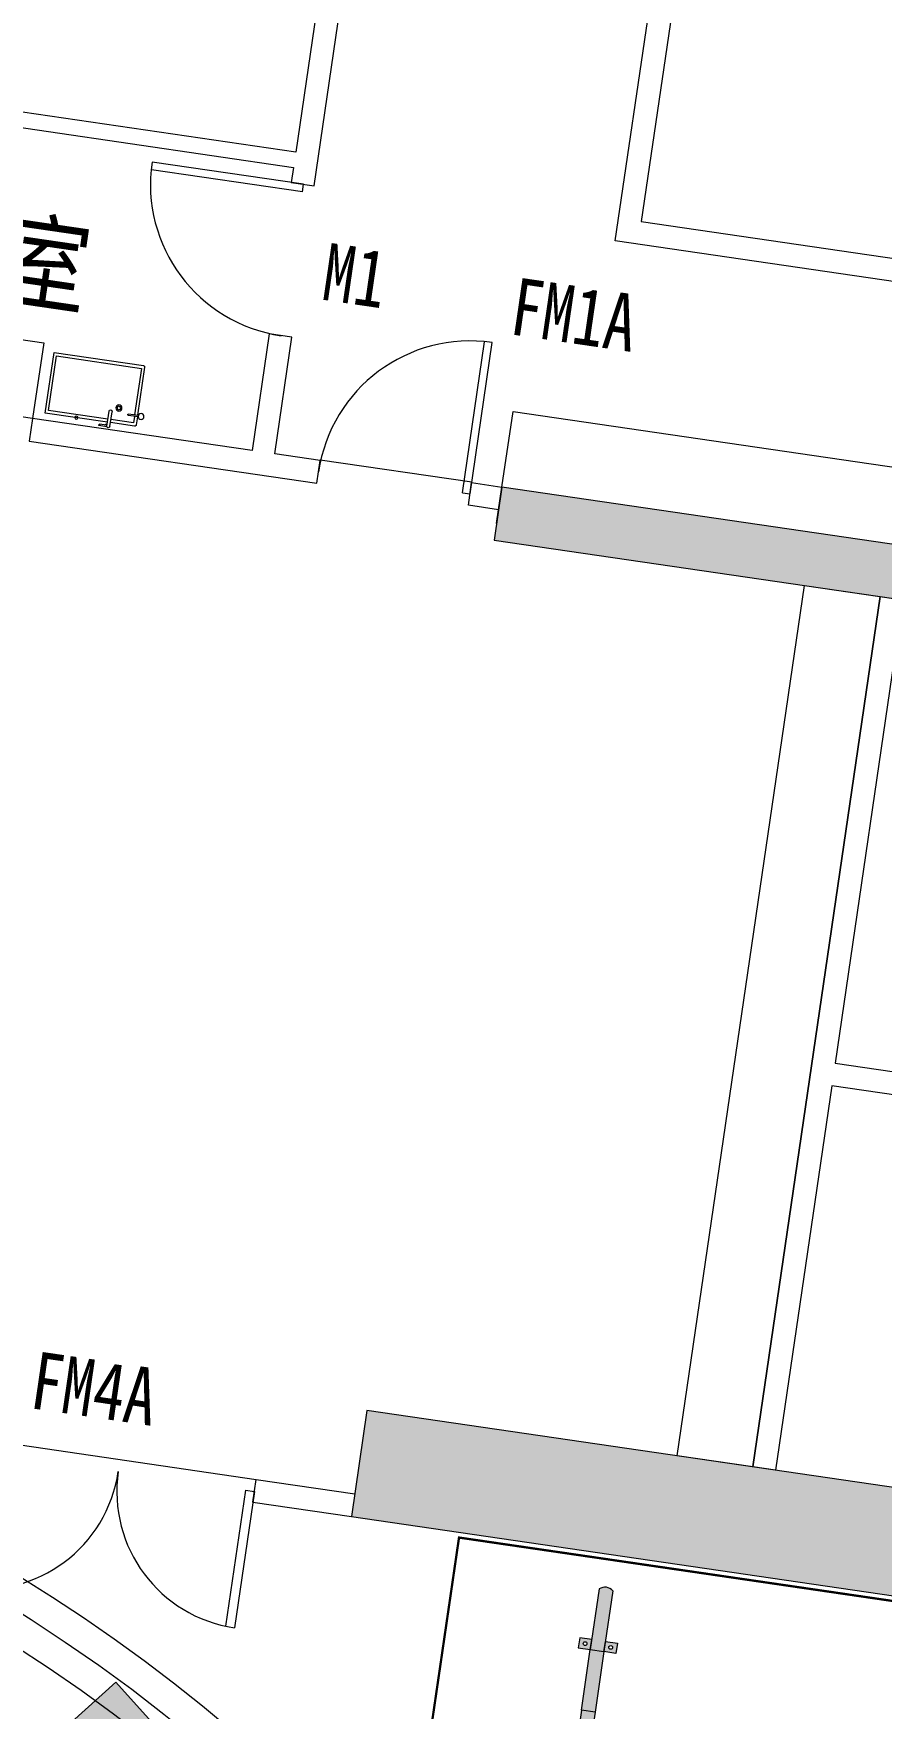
# Model space of a CAD drawing. Header units: inches. Extents: x -414268 to 632271, y -366004 to 318730.
# Drawn here: x 350452 to 355994, y 110969 to 121917 of the extents above; entities that cross this region are included whole.
import ezdxf

# ---------------------------------------------------------------- set-up
doc = ezdxf.new("R2010")
doc.units = ezdxf.units.IN
doc.header["$LTSCALE"] = 1200
doc.header["$MEASUREMENT"] = 0
doc.linetypes.add('DOTE', pattern=[2.4200000000000004, 2, -0.2, 0.02, -0.2])
doc.layers.get('0').update_dxf_attribs({"linetype": 'CONTINUOUS', "lineweight": 0})
doc.layers.get('DEFPOINTS').update_dxf_attribs({"linetype": 'CONTINUOUS', "lineweight": 0})
for name, color, linetype, lineweight in [('0--PAI--', 7, 'CONTINUOUS', 0), ('0--PAI--HUANG', 40, 'CONTINUOUS', 0), ('0--挡车架', 7, 'CONTINUOUS', 0), ('0--路缘线', 1, 'CONTINUOUS', 0), ('0－－车位', 4, 'CONTINUOUS', 0), ('7', 7, 'CONTINUOUS', 0), ('A-EQUIP', 7, 'CONTINUOUS', 0), ('COL-HATCH', 7, 'CONTINUOUS', 0), ('COLUMN', 7, 'CONTINUOUS', 0), ('DOTE', 7, 'DOTE', 0), ('GROUND', 7, 'CONTINUOUS', 0), ('PUB_HATCH', 7, 'CONTINUOUS', 0), ('PUB_TEXT', 7, 'CONTINUOUS', 0), ('WALL', 7, 'CONTINUOUS', 0), ('WINDOW', 7, 'CONTINUOUS', 0), ('WINDOW_TEXT', 7, 'CONTINUOUS', 0)]:
    doc.layers.add(name, color=color, linetype=linetype, lineweight=lineweight)
doc.styles.add('-黑体', font='simhei.ttf', dxfattribs={"width": 0.8})

# ---------------------------------------------------------------- blocks, each defined once
blk = doc.blocks.new('A$C47DC52A3')
at = {"layer": 'DOTE'}
blk.add_circle((13968.80007173077, 13968.80005914877), 13968.79999999996, dxfattribs=at)
blk = doc.blocks.new('_A0LCF')
for p, q in [((-0.5000000000007498, 0), (-0.5000000000007498, 0.5000000000012996)), ((-0.4666666666673632, 0), (-0.4666666666673632, 0.498887651571121)), ((0.4666666666674131, 6.315935428982458e-18), (0.4666666666674132, 0.4988876515711244)), ((0.5000000000007998, 0), (0.5000000000007999, 0.5000000000012996)), ((-0.4666666666673632, 0), (-0.5000000000007498, 0)), ((0.5000000000007998, 0), (0.4666666666674131, 0))]:
    blk.add_line(p, q)
for centre, start, end in [((-0.5000000000012996, 0), 0, 89.999999999937), ((0.5000000000012996, 0), 90.00000000005723, 180)]:
    blk.add_arc(centre, 0.5000000000012996, start, end)
blk = doc.blocks.new('A$C57BB1F02')
for p, q in [((0.4124530618979545, 0.4302351847214939), (0.3598226204456765, 0.4302295837272559)), ((0.3598226204456765, 0.4302295837272559), (0.3598236420890917, 0.4206295837816356)), ((0.4112267771453499, 0.4206350541644712), (0.3598236420890917, 0.4206295837816356)), ((0.3646226204185137, 0.4302300945489785), (0.3646236420619307, 0.4206300946033582)), ((0.4112262622499721, 0.4254350541368373), (0.4112367867792859, 0.3278159603384351)), ((0.4312262621349205, 0.4254371995342918), (0.4312367372149755, 0.3277855491257473)), ((0.6050699774253356, 0.3368203126561151), (0.5409536662105001, 0.33681348932196)), ((0.6050709990687526, 0.3272203127104663), (0.5409546878539171, 0.3272134893763113))]:
    blk.add_line(p, q)
for points in [[(0.4112289991656848, 0.4000490988144747), (-2.693905010175968e-08, 0.4000000142724761), (4.254153685323558e-05, 1.65375650951205e-08), (0.5900425377711294, 6.812609897488553e-05, 0.4142135623730857), (0.600041473502591, 0.01006919025424663), (0.6000077219600239, 0.3272197738704933)], [(0.600006700316607, 0.336819773816142), (0.600001033450555, 0.3900691881023967, 0.4142135623730995), (0.5899999692952829, 0.4000681238338861), (0.4312289852849407, 0.4000512272367855)]]:
    blk.add_lwpolyline(points, format="xyb")
for points in [[(0.4112313863776045, 0.3800490989569442), (0.02000210134394997, 0.3800024015959768), (0.02004041298060777, 0.02000232522381512), (0.580040409413547, 0.02006697158718801), (0.5800077220732778, 0.3272176454467022)], [(0.5800067004298608, 0.3368176453923478), (0.5800020977757061, 0.380067059735244), (0.4312311137087335, 0.3800512273500402)]]:
    blk.add_lwpolyline(points)
for centre, radius in [((0.6234541765649819, 0.3320222690972983), 0.019), ((0.4718598230926379, 0.2973792585257373), 0.02), ((0.4718598230926379, 0.2973792585257373), 0.012)]:
    blk.add_circle(centre, radius)
for centre, radius, start, end in [((0.4208555658413911, 0.425436087070998), 0.019, 194.6394132391247, 239.5548701090875), ((0.4212262621924605, 0.4254361268355787), 0.01000000000000872, 0.006146110903335452, 180.0061461109424), ((0.5409541770321944, 0.3320134893491499), 0.004800000000003024, 90.00609748503454, 270.0060974850346), ((0.4212367867235294, 0.3278170160635328), 0.009999999999980295, 180.0061461109424, 0.006146110903335452)]:
    blk.add_arc(centre, radius, start, end)
at = {"layer": 'DEFPOINTS'}
blk.add_circle((0.2056144861133173, 0.4000245565434754), 0.01, dxfattribs=at)
blk = doc.blocks.new('_A1OSQ')
for p, q in [((0.44999999999982, 0), (0.44999999999982, 0.9969278574199233)), ((0.4999999999998, 0), (0.4999999999998, 1.0000000000004)), ((0.44999999999982, 0), (0.4999999999998, 0))]:
    blk.add_line(p, q)
blk.add_arc((0.5000000000002001, 0), 1.0000000000004, 90.0000000000229, 180)
blk = doc.blocks.new('_A1LBT')
for p, q in [((0.44999999999982, 0), (0.44999999999982, 0.9969278574199233)), ((0.4999999999998, 0), (0.4999999999998, 1.0000000000004)), ((0.44999999999982, 0), (0.4999999999998, 0))]:
    blk.add_line(p, q)
blk.add_arc((0.5000000000002001, 0), 1.0000000000004, 90.0000000000229, 180)
blk = doc.blocks.new('A$C6F4820FC')
at = {"layer": '0--挡车架'}
h = blk.add_hatch(color=256, dxfattribs=at)
h.paths.add_polyline_path([(1617.474230922457, 169.3952663332057), (1684.499301437642, 169.3952663332057), (1684.499301437642, 248.7905199443812), (1617.474230922457, 248.7905199443812)])
h.paths.add_polyline_path([(1638.848788944474, 209.0928931387934, -1), (1663.124743415625, 209.0928931387934, -1)], flags=16)
h.paths.add_polyline_path([(1617.474230922457, 1.272001827601343e-05), (1684.499301437642, 1.272001827601343e-05), (1684.499301437642, 79.39526633119387), (1617.474230922457, 79.39526633119384)])
h.paths.add_polyline_path([(1638.848788944473, 39.69763952560606, -1), (1663.124743415624, 39.69763952560606, -1)], flags=16)
h.paths.add_polyline_path([(351.069134268579, 248.7905199443813), (351.0691342685791, 169.3952663332057), (418.0942047837639, 169.3952663332057), (418.0942047837638, 248.7905199443812)])
h.paths.add_polyline_path([(396.7196467617473, 209.0928931387934, 1), (372.4436922905957, 209.0928931387934, 1)], flags=16)
h.paths.add_polyline_path([(418.0942047837639, 79.39526633119387), (351.0691342685791, 79.39526633119387), (351.0691342685791, 1.272001827601343e-05), (418.0942047837639, 1.272001827601343e-05)])
h.paths.add_polyline_path([(372.4436922905957, 39.69763952560606, -1), (396.7196467617473, 39.69763952560606, -1)], flags=16)
h = blk.add_hatch(color=256, dxfattribs=at)
h.paths.add_polyline_path([(2017.784217856827, 79.3952663297232, 0.3952043560108401), (2017.78421785311, 169.3952663332057), (1617.474230922457, 169.3952663332057), (1617.474230922458, 79.39526633119387), (1684.499301437642, 79.39526633119385)])
h.paths.add_polyline_path([(818.9364171714836, 169.3952663332057), (818.9364171714836, 79.39526633119385), (1216.632018534735, 79.39526633119385), (1216.632018534736, 169.3952663332057)])
h.paths.add_polyline_path([(418.094204783764, 79.39526633119385), (418.0942047837638, 169.3952663332057), (351.0691342685791, 169.3952663332057), (17.78421785310638, 169.395266333202, 0.3952043560108128), (17.78421784939219, 79.39526632972411)])
h = blk.add_hatch(color=40, dxfattribs=at)
h.paths.add_polyline_path([(1216.632018534736, 169.3952663332056), (1216.632018534735, 79.39526633119385), (1617.474230922457, 79.39526633119385), (1617.474230922457, 169.3952663332056)])
h.paths.add_polyline_path([(818.9364171714836, 79.39526633119385), (818.9364171714836, 169.3952663332057), (418.0942047837639, 169.3952663332057), (418.0942047837639, 79.39526633119385)])
for p, q in [((17.78421785310638, 169.395266333202), (418.0942047837639, 169.3952663332057)), ((818.9364171714838, 169.3952663332057), (1216.632018534736, 169.3952663332057)), ((1617.474230922457, 169.3952663332057), (2017.78421785311, 169.3952663332057)), ((17.78421784939155, 79.39526632972411), (418.0942047837639, 79.39526633119385)), ((818.9364171714838, 79.39526633119385), (1216.632018534735, 79.39526633119385)), ((1617.474230922457, 79.39526633119385), (2017.784217856827, 79.3952663297232))]:
    blk.add_line(p, q, dxfattribs=at)
for points in [[(418.0942047837639, 169.3952663332057), (351.0691342685791, 169.3952663332057), (351.0691342685791, 248.7905199443812), (418.0942047837639, 248.7905199443812)], [(1617.474230922457, 169.3952663332057), (1684.499301437642, 169.3952663332057), (1684.499301437642, 248.7905199443812), (1617.474230922457, 248.7905199443812)], [(418.0942047837639, 79.39526633119385), (351.0691342685791, 79.39526633119385), (351.0691342685791, 1.272001827601343e-05), (418.0942047837639, 1.272001827601343e-05)], [(1617.474230922457, 79.39526633119385), (1684.499301437642, 79.39526633119385), (1684.499301437642, 1.272001827601343e-05), (1617.474230922457, 1.272001827601343e-05)]]:
    blk.add_lwpolyline(points, close=True, dxfattribs=at)
at = {"layer": '0--挡车架', "color": 0}
for points in [[(818.9364171714838, 169.3952663332057), (818.9364171714838, 79.39526633119385), (418.0942047837639, 79.39526633119385), (418.0942047837639, 169.3952663332057)], [(1617.474230922457, 169.3952663332057), (1617.474230922457, 79.39526633119385), (1216.632018534735, 79.39526633119385), (1216.632018534736, 169.3952663332057)]]:
    blk.add_lwpolyline(points, close=True, dxfattribs=at)
at = {"layer": '0--挡车架'}
for centre in [(384.5816695261715, 209.0928931387934), (1650.986766180049, 209.0928931387934), (384.5816695261715, 39.69763952560606), (1650.986766180049, 39.69763952560606)]:
    blk.add_circle(centre, 12.13797723557582, dxfattribs=at)
for centre, start, end in [((65.82469069586296, 124.3952663294804), 136.8717046789877, 223.1282953162828), ((1969.743745010358, 124.3952663294804), 316.871704683716, 43.12829532101674)]:
    blk.add_arc(centre, 65.82466886578737, start, end, dxfattribs=at)
blk = doc.blocks.new('A$C001A7B1A')
at = {"layer": '0－－车位', "const_width": 15}
blk.add_lwpolyline([(2407.499988817268, 5307.500045389108), (7.499988817267877, 5307.500045389108), (7.499988817267877, 7.500045389109687), (2407.499988817268, 7.500045389109687)], close=True, dxfattribs=at)
at = {"layer": '0--挡车架'}
blk.add_blockref('A$C6F4820FC', (189.7157709641579, 883.1047790596294), dxfattribs=at)
blk = doc.blocks.new('A$C3D5F7C1C')
at = {"layer": '0--PAI--HUANG'}
h = blk.add_hatch(color=256, dxfattribs=at)
h.paths.add_polyline_path([(802.0000261068126, 500.0000333289645), (2.000026106805308, 500.0000333289645), (2.000026106805308, 100.0000333289645), (802.0000261068053, 100.0000333289645)])
h.paths.add_polyline_path([(655.1216823169161, 422.5340192956683), (649.751810899761, 398.9478917635133), (743.22888026078, 398.9478917635133), (743.2288802607727, 355.4519332848868), (639.8382021297002, 355.4519332848831), (631.3290212686989, 318.4411272099933), (648.8843701324076, 318.4411272099969), (648.8843701323567, 349.5037680228561), (682.0536528088851, 349.5037680228525), (682.0536528088851, 318.4411272099678), (739.75911719125, 318.4411272100006), (739.7591171912427, 272.9624469773407), (682.0536528088851, 272.9624469773407), (682.0536528088851, 256.8115260227496), (745.2942154211923, 256.8115260227787), (745.2942154211923, 213.356874247329), (682.0536528088924, 213.3568742472708), (682.0536528088778, 179.5679910227045), (648.8843701323422, 179.5679910227045), (648.8843701324149, 213.3568742473326), (584.7350600494465, 213.356874247329), (584.7350600493955, 256.8115260227787), (648.8843701323494, 256.8115260228078), (648.8843701324076, 272.9624469773407), (587.5026091643886, 272.9624469773407), (605.9253987954507, 355.4519332848831), (586.8417019130356, 355.4519332848831), (586.8417019130284, 398.9478917635133), (615.8390075655116, 398.9478917635133), (621.2501856858144, 422.5340192956355)], flags=16)
h.paths.add_polyline_path([(562.5120537232142, 407.3744592180774), (562.5120537232142, 360.9044181084173), (546.5263595815122, 360.9044181084173), (558.1748498863308, 348.0167267073375), (556.6051951642003, 344.9187239666862), (551.8136175920008, 335.2942621190159), (547.6416405675118, 326.7850812578945), (544.089264092152, 319.4324880869972), (567.3449379986341, 319.4324880869972), (567.3449379986268, 273.953807854341), (529.4666911563836, 273.9538078543446), (530.292825220291, 272.7972201639459), (535.580083231187, 265.5272403998752), (537.8106452044813, 262.7183845815853), (542.7261428862548, 257.059366241876), (548.3438545226745, 251.2351210895431), (554.6224734102943, 245.3282625309002), (561.6033062526549, 239.214870455824), (569.2863530493923, 232.9775582714246), (554.1680996750947, 184.0291149692312), (550.1200427605436, 187.6641048515885), (543.180516621811, 194.1905639583892), (536.7366709211274, 200.6344096590583), (530.7471989557744, 207.0369486564778), (525.212100725752, 213.3568742474708), (520.1726829345207, 219.5941864318811), (514.0592908595936, 227.8555270734796), (509.1437931777691, 235.2907336510143), (504.1043753862614, 243.923834621688), (504.1043753862614, 181.5507127767341), (472.2982139156666, 181.5507127767341), (472.2982139156666, 238.4300430949515), (469.9850385361424, 235.0842001352212), (464.6151671189291, 227.5663801512455), (459.080068888994, 220.420320496054), (453.4210505493029, 213.5221010600617), (447.6794188033673, 206.9543352500987), (441.7725602445207, 200.7170230654156), (435.7417815760709, 194.7688578035195), (429.5870827980325, 189.109839463883), (423.3084639102453, 183.781274749992), (404.018233511837, 229.2599549826627), (407.1162362524701, 231.283983439851), (413.1057082177722, 235.6211872767672), (419.0951801829433, 240.5779916617648), (425.1672655547081, 246.1130898917654), (431.1980442231725, 252.1851752634211), (437.3114362980268, 258.8768611832602), (443.4248283728084, 266.1468409478402), (449.538220447721, 273.953807854341), (407.4879965813598, 273.9538078543374), (407.487996581367, 319.4324880869972), (434.7917274022475, 319.4324880869972), (433.7177531186608, 321.3739031383338), (429.2153224692738, 329.4287102635208), (424.4237448970234, 337.5661307956216), (419.3017136990093, 345.7861647340651), (429.7523096108343, 360.9044181084173), (411.6599736054122, 360.9044181084173), (411.6599736054341, 407.3744592180738), (472.2982139156738, 407.3744592180738), (472.2982139156666, 422.0383388571354), (504.1043753862541, 422.0383388571354), (504.1043753862541, 407.374459218041)], flags=16)
h.paths.add_polyline_path([(524.2620465520231, 360.9044181084137), (519.6770024958751, 351.7756366992398), (515.2158785494612, 343.1838424321431), (510.8786747123377, 335.1703420096601), (509.3090199905564, 332.3614861912974), (523.7663661135739, 319.4324880869972), (504.1043753862614, 319.4324880869935), (504.1043753862541, 360.9044181084173)], flags=16)
h.paths.add_polyline_path([(472.2982139156738, 360.9044181084173), (472.2982139156666, 319.4324880870299), (457.014733728487, 319.4324880869972), (467.9610100787322, 334.5920481645226), (463.499886132231, 343.4316826513605), (458.9974554826185, 351.8995568091486), (454.495024832635, 359.9130572313989), (453.8754242845971, 360.9044181084173)], flags=16)
h.paths.add_polyline_path([(383.8605623460608, 409.8528614106071), (383.8605623460608, 374.3290966512177), (355.1937103192904, 374.3290966512141), (354.1610427391206, 368.1330911699188), (390.0978745305329, 368.1330911699188), (390.0978745305256, 332.6093264105257), (228.1755979529044, 332.6093264105293), (228.1755979529116, 368.1330911699188), (266.7560587496846, 368.1330911699188), (266.0538447951621, 374.3290966512141), (235.8173380465014, 374.3290966512141), (235.8173380465014, 409.8528614106035), (291.7466141909317, 409.8528614105999), (291.6226940812776, 412.0421166803135), (290.7139466106819, 422.5340192956392), (323.9245359903944, 425.7559421459009), (324.3376030223808, 419.8490835881348), (325.1224303834606, 409.8528614106035)], flags=16)
h.paths.add_polyline_path([(374.1121803888309, 326.3720142260281), (374.1121803888236, 248.8211882376454), (378.3667708190987, 240.9084452872667), (382.8278947657891, 232.1514242073717), (386.9998717900235, 223.3944031269384), (390.8827018915908, 214.6373820466724), (394.4763850706513, 205.880360966592), (364.7355587604616, 185.2683160654924), (361.8027828326231, 193.2405097849187), (358.0851795438284, 202.3692911942926), (353.9545092230546, 211.6219927125603), (353.9545092230619, 205.8803609666284), (353.9132025198269, 204.1041727286392), (352.7153081267534, 196.2972058221749), (349.9064523085908, 189.9359735280705), (345.4453283620605, 184.9378624398269), (339.3732429903976, 181.4267926670873), (331.6488894903887, 179.2788441002594), (322.3548812684312, 178.5766301457043), (283.2374333299449, 178.5766301457043), (279.0654563058779, 179.0723105842007), (273.2825178566709, 182.542073653738), (269.8127547871482, 189.3576796831621), (268.6561670973315, 199.4365152660248), (268.6561670973315, 219.5528797286352), (267.1278190783705, 215.7939697362854), (263.6167493058092, 206.6651883274935), (260.2295996426474, 198.7756080148465), (256.140236024934, 189.935973527954), (251.4312718593283, 180.3115116804693), (225.5319689475509, 206.9130285468018), (229.2495722363819, 214.430848530923), (233.4628559636258, 223.4770165333684), (236.684778813833, 230.9948365173987), (238.0479000198393, 234.4232928838246), (241.3111295730996, 243.2216206669291), (245.0287328619743, 254.3331238302235), (245.0287328619816, 326.3720142260281)], flags=16)
h.paths.add_polyline_path([(321.8178941267543, 374.3290966512177), (320.9504533593936, 368.1330911699151), (300.0905682390439, 368.1330911699188), (299.3883542845069, 374.3290966512141)], flags=16)
h.paths.add_polyline_path([(342.3473256214056, 304.7686084479355), (342.3473256214056, 298.5726029666403), (276.8348943326273, 298.5726029666403), (276.8348943326273, 304.7686084479355)], flags=0)
h.paths.add_polyline_path([(363.1659040385493, 249.1284792260194), (342.5125524342802, 233.7210789291566), (347.01498308398, 225.5423516938645), (332.4337168513302, 232.4818778329209), (341.1081245251626, 236.9430017794512), (338.423188816625, 247.1044507686238), (337.8035882684635, 249.128479225983)], flags=0)
h.paths.add_polyline_path([(342.3473256214056, 280.9346406965524), (342.3473256214056, 274.6973285120766), (276.8348943326273, 274.6973285120766), (276.8348943326273, 280.9346406965487)], flags=0)
h.paths.add_polyline_path([(322.6440281909308, 219.6354931350324), (318.8851181989303, 218.0658384131239), (306.1626536106924, 218.0658384131275), (300.9580090063973, 222.2791221403932), (300.4623285679263, 226.5337125709229), (300.4623285679263, 244.1716748409526), (268.6561670973388, 244.1716748409526), (268.6561670973315, 237.6865224372195), (252.5052461427331, 249.1284792259794), (302.197210102684, 249.128479225983), (305.8321999857581, 239.2974838605551), (306.6996407523839, 236.9430017795967), (309.3019630546769, 228.1033672929188), (311.03684458934, 221.7834417018857), (325.0314560927, 228.8015109721055)], flags=0)
h.paths.add_polyline_path([(210.0832619475477, 374.5769368704459), (210.083261947555, 328.1482024639954), (172.9072290597833, 328.1482024640027), (172.9072290597833, 303.0337269132033), (206.613498878025, 303.0337269131705), (206.613498878025, 256.5636858035141), (172.907229059776, 256.5636858035141), (172.9072290597251, 228.5164343248871), (211.4876898566217, 228.5164343248907), (211.4876898566072, 182.0463932152343), (98.18340295547387, 182.0463932152343), (98.18340295541566, 228.5164343248907), (140.3988536346587, 228.5164343248871), (140.398853634666, 256.5636858035141), (105.8251430490709, 256.5636858035141), (105.8251430490564, 303.0337269131705), (140.3988536346587, 303.0337269131705), (140.3988536346515, 328.148202463999), (101.6531660250112, 328.148202463999), (101.6531660249384, 374.5769368704496), (138.33351847413, 374.5769368704532), (137.5899978165762, 375.1965374188258), (131.4352990382613, 380.1946485066474), (124.9088399320972, 385.2753730013246), (117.9693137923678, 390.4800176057761), (143.5381630784832, 424.0210606111323), (147.5862199929543, 421.4187383090793), (154.8148930546013, 416.461933923867), (161.5891923807649, 411.3812094292625), (167.9091179718162, 406.1765648249457), (173.7746698271876, 400.8893068143443), (179.1445412443136, 395.4368219908065), (168.3634917068412, 374.5769368704496)], flags=16)
h.paths.add_polyline_path([(106.8578106292334, 390.727857825008), (85.13048474153038, 352.230010434625), (84.6761110062289, 352.7256908730524), (79.26493288593338, 358.4260159158621), (73.39938103026361, 363.9198074426022), (67.03814873611555, 369.2896788597427), (60.18123600352556, 374.4943234640778), (52.82864283240633, 379.5750479586823), (73.85375476557965, 419.0642562261019), (75.25818267483555, 418.0315886454628), (82.11509540732368, 412.8682507448539), (88.68286121737765, 407.5396860309556), (95.0027868082907, 402.0872012073232), (101.0748721801574, 396.4694895711509)], flags=16)
h.paths.add_polyline_path([(101.8183928378276, 322.6544109372626), (80.46282727899234, 285.147924423869), (80.38021387251501, 285.2718445334867), (75.01034245550545, 291.0134762794405), (69.14479059980658, 296.6724946192007), (62.86617171209946, 302.1662861456243), (56.05056568258442, 307.4948508597154), (48.82189262115571, 312.7408021671981), (69.51655092870351, 350.7429691190955), (70.30137828883744, 350.1646752744746), (77.19959772546281, 345.0013373730726), (83.80867023882456, 339.6727726592035), (90.08728912639344, 334.1789811325434), (96.11806779501785, 328.5199627928414)], flags=16)
h.paths.add_polyline_path([(95.3745471372822, 262.3053175495115), (95.12670691795938, 259.9921421696599), (93.5983588993331, 248.3023451620757), (91.86347736453172, 237.1082285921584), (89.96336901697214, 226.4097924612724), (87.85672715327382, 216.1657300655643), (85.54355177366233, 206.4173481082435), (83.0651495810962, 197.1646465895938), (80.38021387255867, 188.3663188063438), (77.4887446479479, 180.063671461201), (49.15234624687582, 207.1608687660373), (51.25898811044317, 213.315567543752), (54.10915063181892, 222.526962359454), (56.79408634046558, 232.027504097674), (59.27248853308993, 241.8171927581316), (61.58566391259228, 251.8960283412016), (63.69230577633425, 262.2640108466585), (65.63372082712158, 272.9211402741785), (67.40990906504885, 283.9087233276186)], flags=16)
at = {"layer": 'PUB_HATCH'}
h = blk.add_hatch(color=256, dxfattribs=at)
h.paths.add_polyline_path([(561.6033062526258, 239.2148704559222), (554.6224734103889, 245.3282625307766), (548.3438545226818, 251.2351210896013), (542.7261428862694, 257.0593662420142), (537.8106452045031, 262.7183845816035), (535.5800832312088, 265.5272403997806), (530.292825220502, 272.797220164488), (529.4666911563836, 273.953807854341), (567.3449379986268, 273.953807854341), (567.3449379986268, 319.4324880869972), (544.089264092152, 319.4324880869972), (547.6416405680939, 326.7850812581164), (551.8136175922118, 335.2942621190887), (556.6051951643894, 344.918723966679), (558.1748498863308, 348.0167267073266), (546.526359581505, 360.9044181084173), (562.5120537232142, 360.9044181084173), (562.5120537232142, 407.3744592180738), (504.1043753862614, 407.3744592180446), (504.1043753862614, 422.0383388571354), (472.2982139156666, 422.0383388571354), (472.2982139156666, 407.3744592180738), (411.6599736054195, 407.3744592180738), (411.6599736054195, 360.9044181084173), (429.7523096108343, 360.9044181084173), (419.3017136990093, 345.7861647340615), (424.4237448968925, 337.5661307955597), (429.2153224690701, 329.4287102634698), (433.7177531188354, 321.3739031377918), (434.7917274022475, 319.4324880869972), (407.4879965813598, 319.4324880869972), (407.4879965813598, 273.953807854341), (449.538220447721, 273.953807854341), (443.4248283728375, 266.1468409478985), (437.3114362979541, 258.8768611831911), (431.1980442231288, 252.1851752633956), (425.1672655546572, 246.1130898917472), (419.0951801830088, 240.5779916618048), (413.1057082177722, 235.6211872767744), (407.1162362524774, 231.2839834398619), (404.0182335118297, 229.2599549826555), (423.3084639102453, 183.7812747499993), (429.5870827979525, 189.109839463883), (435.7417815760709, 194.7688578034722), (441.7725602444843, 200.7170230655029), (447.6794188033091, 206.9543352500041), (453.4210505493102, 213.5221010601817), (459.0800688888994, 220.4203204960068), (464.6151671188418, 227.5663801510964), (469.9850385359605, 235.0842001350393), (472.2982139156666, 238.4300430949515), (472.2982139156666, 181.5507127767341), (504.1043753862614, 181.5507127767341), (504.1043753862614, 243.923834621688), (509.1437931777327, 235.290733651098), (514.0592908595572, 227.8555270735378), (520.1726829344407, 219.5941864318593), (525.2121007258538, 213.356874247329), (530.7471989557962, 207.0369486564159), (536.7366709210328, 200.634409659091), (543.1805166215636, 194.1905639585602), (550.1200427606236, 187.6641048515885), (554.1680996750947, 184.0291149692348), (569.2863530493923, 232.977558271421)])
h.paths.add_polyline_path([(52.82864283240633, 379.5750479586859), (73.85375476558693, 419.0642562261055), (75.25818267470459, 418.0315886458993), (82.11509540729458, 412.8682507448102), (88.68286121747224, 407.5396860309265), (95.00278680841438, 402.0872012073669), (101.0748721800628, 396.4694895710127), (106.8578106292407, 390.7278578250116), (85.13048474153038, 352.2300104346214), (84.67611100623617, 352.7256908731215), (79.26493288594065, 358.4260159158875), (73.39938103029272, 363.9198074426531), (67.03814873617375, 369.2896788597718), (60.18123600358376, 374.4943234640377)])
h.paths.add_polyline_path([(83.06514958111802, 197.164646589561), (85.54355177364778, 206.417348108298), (87.85672715329565, 216.1657300655061), (89.96336901694303, 226.4097924612433), (91.86347736453172, 237.1082285922748), (93.59835889929673, 248.3023451618064), (95.12670691800304, 259.9921421698382), (95.37454713729676, 262.3053175495152), (67.40990906505613, 283.9087233276077), (65.6337208271143, 272.9211402741348), (63.6923057762906, 262.2640108463092), (61.58566391264321, 251.8960283409542), (59.27248853299534, 241.8171927580406), (56.79408634046558, 232.0275040976267), (54.10915063187713, 222.5269623596541), (51.25898811052321, 213.315567544123), (49.15234624687582, 207.1608687660337), (77.48874464794062, 180.0636714612046), (80.38021387252957, 188.3663188061473)])
h.paths.add_polyline_path([(69.51655092870351, 350.7429691190919), (70.30137828964507, 350.1646752741799), (77.19959772547008, 345.0013373731199), (83.80867023888277, 339.6727726592071), (90.0872891265899, 334.1789811324707), (96.1180677950033, 328.5199627928814), (101.8183928378276, 322.6544109372626), (80.46282727899961, 285.1479244238726), (80.38021387252957, 285.2718445334904), (75.01034245546907, 291.0134762794914), (69.14479059982114, 296.6724946190516), (62.86617171211401, 302.166286145788), (56.05056568270084, 307.4948508597008), (48.82189262117026, 312.7408021672018)])
h.paths.add_polyline_path([(206.613498878025, 256.5636858035141), (172.9072290597833, 256.5636858035141), (172.9072290597251, 228.5164343248907), (211.4876898566145, 228.5164343248907), (211.4876898566145, 182.0463932152343), (98.18340295547387, 182.0463932152343), (98.18340295541566, 228.5164343248907), (140.3988536346587, 228.5164343248907), (140.3988536346587, 256.5636858035141), (105.8251430490636, 256.5636858035141), (105.8251430490636, 303.0337269131705), (140.3988536346587, 303.0337269131705), (140.3988536346587, 328.148202463999), (101.6531660250039, 328.148202463999), (101.6531660249457, 374.5769368704496), (138.33351847413, 374.5769368704496), (137.5899978164816, 375.1965374185966), (131.4352990383632, 380.1946485068329), (124.9088399314205, 385.2753730014811), (117.9693137923605, 390.4800176057761), (143.5381630784832, 424.0210606111359), (147.5862199929543, 421.4187383089884), (154.8148930544266, 416.461933923958), (161.589192380663, 411.3812094293098), (167.9091179715469, 406.1765648250148), (173.7746698271949, 400.889306814337), (179.1445412443136, 395.4368219908065), (168.3634917068412, 374.5769368704496), (210.083261947555, 374.5769368704496), (210.083261947555, 328.148202463999), (172.9072290597833, 328.148202463999), (172.9072290597833, 303.0337269131996), (206.613498878025, 303.0337269131705)])
h.paths.add_polyline_path([(300.0905682390439, 368.1330911699188), (299.3883542845142, 374.3290966512141), (321.8178941267543, 374.3290966512141), (320.9504533594009, 368.1330911699188)], flags=17)
h.paths.add_polyline_path([(355.1937103192904, 374.3290966512141), (354.1610427391133, 368.1330911699188), (390.0978745305329, 368.1330911699188), (390.0978745305329, 332.6093264105293), (228.1755979529116, 332.6093264105293), (228.1755979529116, 368.1330911699188), (266.7560587496846, 368.1330911699188), (266.0538447951549, 374.3290966512141), (235.8173380465014, 374.3290966512141), (235.8173380465014, 409.8528614106035), (291.7466141909244, 409.8528614106035), (291.6226940812776, 412.0421166806627), (290.7139466106892, 422.5340192956355), (323.9245359904016, 425.7559421459009), (324.3376030224608, 419.8490835870762), (325.1224303834606, 409.8528614106035), (383.8605623460608, 409.8528614106035), (383.8605623460608, 374.3290966512141)])
h.paths.add_polyline_path([(276.8348943326273, 280.9346406965487), (276.8348943326273, 274.6973285120766), (342.3473256214056, 274.6973285120766), (342.3473256214056, 280.9346406965487)], flags=16)
h.paths.add_polyline_path([(276.8348943326273, 304.7686084479355), (276.8348943326273, 298.5726029666403), (342.3473256214056, 298.5726029666403), (342.3473256214056, 304.7686084479355)], flags=16)
h.paths.add_polyline_path([(332.4337168513448, 232.4818778329209), (341.1081245251698, 236.9430017794512), (338.4231888166396, 247.1044507687475), (337.8035882684635, 249.128479225983), (363.1659040385857, 249.128479225983), (342.5125524342875, 233.7210789291566), (347.0149830839946, 225.5423516938608)], flags=16)
h.paths.add_polyline_path([(322.6440281909308, 219.6354931350361), (318.8851181989303, 218.0658384131239), (306.1626536106924, 218.0658384131239), (300.9580090063973, 222.2791221403895), (300.4623285679263, 226.5337125708611), (300.4623285679263, 244.1716748409526), (268.6561670973315, 244.1716748409526), (268.6561670973315, 237.6865224372159), (252.5052461427404, 249.128479225983), (302.1972101026913, 249.128479225983), (305.832199985045, 239.297483862334), (306.6996407523984, 236.9430017794512), (309.301963054575, 228.1033672928024), (311.03684458934, 221.7834417018894), (324.9572035706369, 228.7642745441262), (324.9572035706369, 228.5164343248907)], flags=16)
h.paths.add_polyline_path([(245.0287328619743, 326.3720142260281), (245.0287328619743, 254.333123830249), (241.3111295732087, 243.2216206671583), (238.0479000197374, 234.4232928837155), (236.6847788138548, 230.9948365173914), (233.4628559636185, 223.4770165334485), (229.2495722363237, 214.4308485307702), (225.5319689475582, 206.9130285467982), (251.4312718593283, 180.3115116804693), (256.1402360250941, 189.9359735280595), (260.229599642742, 198.7756080147083), (263.6167493058601, 206.6651883275335), (267.127819078567, 215.7939697366528), (268.6561670973315, 219.5528797286534), (268.6561670973315, 199.4365152660321), (269.8127547871554, 189.3576796831476), (273.2825178566854, 182.5420736537344), (279.0654563058633, 179.0723105842044), (283.2374333299231, 178.5766301457043), (322.3548812684603, 178.5766301457043), (331.6488894904032, 179.2788441002631), (339.3732429904048, 181.4267926670873), (345.4453283620533, 184.9378624398232), (349.9064523085835, 189.9359735280595), (352.7153081267606, 196.2972058221785), (353.9132025198196, 204.1041727286211), (353.9545092230546, 205.880360966592), (353.9545092230546, 211.621992712564), (358.0851795438793, 202.369291193856), (361.8027828327031, 193.2405097847659), (364.7355587604688, 185.2683160654997), (394.4763850706513, 205.880360966592), (390.8827018915326, 214.6373820467998), (386.9998717899434, 223.3944031270075), (382.8278947658255, 232.1514242072444), (378.3667708192952, 240.9084452874522), (373.9469535759999, 249.128479225983), (374.1121803888236, 249.128479225983), (374.1121803888236, 326.3720142260281)])
h.paths.add_polyline_path([(472.2982139156666, 319.4324880870263), (472.2982139156666, 360.9044181084173), (453.8754242846044, 360.9044181084173), (454.4950248327223, 359.913057231417), (458.9974554824876, 351.8995568089449), (463.4998861321947, 343.4316826511786), (467.9610100787249, 334.5920481645298), (457.014733728487, 319.4324880869972)], flags=17)
h.paths.add_polyline_path([(523.7663661135593, 319.4324880869972), (509.3090199905564, 332.3614861912938), (510.8786747124977, 335.1703420094709), (515.2158785493812, 343.183842431943), (519.6770024959114, 351.7756366993272), (524.2620465520304, 360.9044181084173), (504.1043753862614, 360.9044181084173), (504.1043753862614, 319.4324880869972)], flags=17)
h.paths.add_polyline_path([(682.0536528088851, 256.8115260227496), (682.0536528088851, 272.9624469773407), (739.75911719125, 272.9624469773407), (739.75911719125, 318.4411272099969), (682.0536528088851, 318.4411272099678), (682.0536528088851, 349.5037680228561), (648.8843701323494, 349.5037680228561), (648.8843701324076, 318.4411272099969), (631.3290212686989, 318.4411272099969), (639.8382021297002, 355.4519332848868), (743.22888026078, 355.4519332848868), (743.22888026078, 398.9478917635133), (649.751810899761, 398.9478917635133), (655.1216823168797, 422.5340192956355), (621.2501856858144, 422.5340192956355), (615.8390075655188, 398.9478917635133), (586.8417019130429, 398.9478917635133), (586.8417019130429, 355.4519332848868), (605.925398795458, 355.4519332848868), (587.5026091643958, 272.9624469773407), (648.8843701324076, 272.9624469773407), (648.8843701323494, 256.8115260228078), (584.7350600493955, 256.8115260227787), (584.7350600494538, 213.356874247329), (648.8843701324076, 213.356874247329), (648.8843701323494, 179.5679910227045), (682.0536528088851, 179.5679910227045), (682.0536528088851, 213.3568742472708), (745.2942154211923, 213.356874247329), (745.2942154211923, 256.8115260227787)])
at = {"layer": '0--PAI--'}
for points in [[(2.000026106805308, 100.0000333289645), (802.0000261068053, 100.0000333289645), (802.0000261068053, 500.0000333289645), (2.000026106805308, 500.0000333289645)], [(52.82864283240633, 379.5750479586859), (73.85375476558693, 419.0642562261055), (75.25818267470459, 418.0315886458993), (82.11509540729458, 412.8682507448102), (88.68286121747224, 407.5396860309265), (95.00278680841438, 402.0872012073669), (101.0748721800628, 396.4694895710127), (106.8578106292407, 390.7278578250116), (85.13048474153038, 352.2300104346214), (84.67611100623617, 352.7256908731215), (79.26493288594065, 358.4260159158875), (73.39938103029272, 363.9198074426531), (67.03814873617375, 369.2896788597718), (60.18123600358376, 374.4943234640377)], [(206.613498878025, 256.5636858035141), (172.9072290597833, 256.5636858035141), (172.9072290597251, 228.5164343248907), (211.4876898566145, 228.5164343248907), (211.4876898566145, 182.0463932152343), (98.18340295547387, 182.0463932152343), (98.18340295541566, 228.5164343248907), (140.3988536346587, 228.5164343248907), (140.3988536346587, 256.5636858035141), (105.8251430490636, 256.5636858035141), (105.8251430490636, 303.0337269131705), (140.3988536346587, 303.0337269131705), (140.3988536346587, 328.148202463999), (101.6531660250039, 328.148202463999), (101.6531660249457, 374.5769368704496), (138.33351847413, 374.5769368704496), (137.5899978164816, 375.1965374185966), (131.4352990383632, 380.1946485068329), (124.9088399314205, 385.2753730014811), (117.9693137923605, 390.4800176057761), (143.5381630784832, 424.0210606111359), (147.5862199929543, 421.4187383089884), (154.8148930544266, 416.461933923958), (161.589192380663, 411.3812094293098), (167.9091179715469, 406.1765648250148), (173.7746698271949, 400.889306814337), (179.1445412443136, 395.4368219908065), (168.3634917068412, 374.5769368704496), (210.083261947555, 374.5769368704496), (210.083261947555, 328.148202463999), (172.9072290597833, 328.148202463999), (172.9072290597833, 303.0337269131996), (206.613498878025, 303.0337269131705)], [(355.1937103192904, 374.3290966512141), (354.1610427391133, 368.1330911699188), (390.0978745305329, 368.1330911699188), (390.0978745305329, 332.6093264105293), (228.1755979529116, 332.6093264105293), (228.1755979529116, 368.1330911699188), (266.7560587496846, 368.1330911699188), (266.0538447951549, 374.3290966512141), (235.8173380465014, 374.3290966512141), (235.8173380465014, 409.8528614106035), (291.7466141909244, 409.8528614106035), (291.6226940812776, 412.0421166806627), (290.7139466106892, 422.5340192956355), (323.9245359904016, 425.7559421459009), (324.3376030224608, 419.8490835870762), (325.1224303834606, 409.8528614106035), (383.8605623460608, 409.8528614106035), (383.8605623460608, 374.3290966512141)], [(561.6033062526258, 239.2148704559222), (554.6224734103889, 245.3282625307766), (548.3438545226818, 251.2351210896013), (542.7261428862694, 257.0593662420142), (537.8106452045031, 262.7183845816035), (535.5800832312088, 265.5272403997806), (530.292825220502, 272.797220164488), (529.4666911563836, 273.953807854341), (567.3449379986268, 273.953807854341), (567.3449379986268, 319.4324880869972), (544.089264092152, 319.4324880869972), (547.6416405680939, 326.7850812581164), (551.8136175922118, 335.2942621190887), (556.6051951643894, 344.918723966679), (558.1748498863308, 348.0167267073266), (546.526359581505, 360.9044181084173), (562.5120537232142, 360.9044181084173), (562.5120537232142, 407.3744592180738), (504.1043753862614, 407.3744592180446), (504.1043753862614, 422.0383388571354), (472.2982139156666, 422.0383388571354), (472.2982139156666, 407.3744592180738), (411.6599736054195, 407.3744592180738), (411.6599736054195, 360.9044181084173), (429.7523096108343, 360.9044181084173), (419.3017136990093, 345.7861647340615), (424.4237448968925, 337.5661307955597), (429.2153224690701, 329.4287102634698), (433.7177531188354, 321.3739031377918), (434.7917274022475, 319.4324880869972), (407.4879965813598, 319.4324880869972), (407.4879965813598, 273.953807854341), (449.538220447721, 273.953807854341), (443.4248283728375, 266.1468409478985), (437.3114362979541, 258.8768611831911), (431.1980442231288, 252.1851752633956), (425.1672655546572, 246.1130898917472), (419.0951801830088, 240.5779916618048), (413.1057082177722, 235.6211872767744), (407.1162362524774, 231.2839834398619), (404.0182335118297, 229.2599549826555), (423.3084639102453, 183.7812747499993), (429.5870827979525, 189.109839463883), (435.7417815760709, 194.7688578034722), (441.7725602444843, 200.7170230655029), (447.6794188033091, 206.9543352500041), (453.4210505493102, 213.5221010601817), (459.0800688888994, 220.4203204960068), (464.6151671188418, 227.5663801510964), (469.9850385359605, 235.0842001350393), (472.2982139156666, 238.4300430949515), (472.2982139156666, 181.5507127767341), (504.1043753862614, 181.5507127767341), (504.1043753862614, 243.923834621688), (509.1437931777327, 235.290733651098), (514.0592908595572, 227.8555270735378), (520.1726829344407, 219.5941864318593), (525.2121007258538, 213.356874247329), (530.7471989557962, 207.0369486564159), (536.7366709210328, 200.634409659091), (543.1805166215636, 194.1905639585602), (550.1200427606236, 187.6641048515885), (554.1680996750947, 184.0291149692348), (569.2863530493923, 232.977558271421)], [(682.0536528088851, 256.8115260227496), (682.0536528088851, 272.9624469773407), (739.75911719125, 272.9624469773407), (739.75911719125, 318.4411272099969), (682.0536528088851, 318.4411272099678), (682.0536528088851, 349.5037680228561), (648.8843701323494, 349.5037680228561), (648.8843701324076, 318.4411272099969), (631.3290212686989, 318.4411272099969), (639.8382021297002, 355.4519332848868), (743.22888026078, 355.4519332848868), (743.22888026078, 398.9478917635133), (649.751810899761, 398.9478917635133), (655.1216823168797, 422.5340192956355), (621.2501856858144, 422.5340192956355), (615.8390075655188, 398.9478917635133), (586.8417019130429, 398.9478917635133), (586.8417019130429, 355.4519332848868), (605.925398795458, 355.4519332848868), (587.5026091643958, 272.9624469773407), (648.8843701324076, 272.9624469773407), (648.8843701323494, 256.8115260228078), (584.7350600493955, 256.8115260227787), (584.7350600494538, 213.356874247329), (648.8843701324076, 213.356874247329), (648.8843701323494, 179.5679910227045), (682.0536528088851, 179.5679910227045), (682.0536528088851, 213.3568742472708), (745.2942154211923, 213.356874247329), (745.2942154211923, 256.8115260227787)], [(300.0905682390439, 368.1330911699188), (299.3883542845142, 374.3290966512141), (321.8178941267543, 374.3290966512141), (320.9504533594009, 368.1330911699188)], [(69.51655092870351, 350.7429691190919), (70.30137828964507, 350.1646752741799), (77.19959772547008, 345.0013373731199), (83.80867023888277, 339.6727726592071), (90.0872891265899, 334.1789811324707), (96.1180677950033, 328.5199627928814), (101.8183928378276, 322.6544109372626), (80.46282727899961, 285.1479244238726), (80.38021387252957, 285.2718445334904), (75.01034245546907, 291.0134762794914), (69.14479059982114, 296.6724946190516), (62.86617171211401, 302.166286145788), (56.05056568270084, 307.4948508597008), (48.82189262117026, 312.7408021672018)], [(472.2982139156666, 319.4324880870263), (472.2982139156666, 360.9044181084173), (453.8754242846044, 360.9044181084173), (454.4950248327223, 359.913057231417), (458.9974554824876, 351.8995568089449), (463.4998861321947, 343.4316826511786), (467.9610100787249, 334.5920481645298), (457.014733728487, 319.4324880869972)], [(523.7663661135593, 319.4324880869972), (509.3090199905564, 332.3614861912938), (510.8786747124977, 335.1703420094709), (515.2158785493812, 343.183842431943), (519.6770024959114, 351.7756366993272), (524.2620465520304, 360.9044181084173), (504.1043753862614, 360.9044181084173), (504.1043753862614, 319.4324880869972)], [(245.0287328619743, 326.3720142260281), (245.0287328619743, 254.333123830249), (241.3111295732087, 243.2216206671583), (238.0479000197374, 234.4232928837155), (236.6847788138548, 230.9948365173914), (233.4628559636185, 223.4770165334485), (229.2495722363237, 214.4308485307702), (225.5319689475582, 206.9130285467982), (251.4312718593283, 180.3115116804693), (256.1402360250941, 189.9359735280595), (260.229599642742, 198.7756080147083), (263.6167493058601, 206.6651883275335), (267.127819078567, 215.7939697366528), (268.6561670973315, 219.5528797286534), (268.6561670973315, 199.4365152660321), (269.8127547871554, 189.3576796831476), (273.2825178566854, 182.5420736537344), (279.0654563058633, 179.0723105842044), (283.2374333299231, 178.5766301457043), (322.3548812684603, 178.5766301457043), (331.6488894904032, 179.2788441002631), (339.3732429904048, 181.4267926670873), (345.4453283620533, 184.9378624398232), (349.9064523085835, 189.9359735280595), (352.7153081267606, 196.2972058221785), (353.9132025198196, 204.1041727286211), (353.9545092230546, 205.880360966592), (353.9545092230546, 211.621992712564), (358.0851795438793, 202.369291193856), (361.8027828327031, 193.2405097847659), (364.7355587604688, 185.2683160654997), (394.4763850706513, 205.880360966592), (390.8827018915326, 214.6373820467998), (386.9998717899434, 223.3944031270075), (382.8278947658255, 232.1514242072444), (378.3667708192952, 240.9084452874522), (373.9469535759999, 249.128479225983), (374.1121803888236, 249.128479225983), (374.1121803888236, 326.3720142260281)], [(276.8348943326273, 304.7686084479355), (276.8348943326273, 298.5726029666403), (342.3473256214056, 298.5726029666403), (342.3473256214056, 304.7686084479355)], [(83.06514958111802, 197.164646589561), (85.54355177364778, 206.417348108298), (87.85672715329565, 216.1657300655061), (89.96336901694303, 226.4097924612433), (91.86347736453172, 237.1082285922748), (93.59835889929673, 248.3023451618064), (95.12670691800304, 259.9921421698382), (95.37454713729676, 262.3053175495152), (67.40990906505613, 283.9087233276077), (65.6337208271143, 272.9211402741348), (63.6923057762906, 262.2640108463092), (61.58566391264321, 251.8960283409542), (59.27248853299534, 241.8171927580406), (56.79408634046558, 232.0275040976267), (54.10915063187713, 222.5269623596541), (51.25898811052321, 213.315567544123), (49.15234624687582, 207.1608687660337), (77.48874464794062, 180.0636714612046), (80.38021387252957, 188.3663188061473)], [(276.8348943326273, 280.9346406965487), (276.8348943326273, 274.6973285120766), (342.3473256214056, 274.6973285120766), (342.3473256214056, 280.9346406965487)], [(322.6440281909308, 219.6354931350361), (318.8851181989303, 218.0658384131239), (306.1626536106924, 218.0658384131239), (300.9580090063973, 222.2791221403895), (300.4623285679263, 226.5337125708611), (300.4623285679263, 244.1716748409526), (268.6561670973315, 244.1716748409526), (268.6561670973315, 237.6865224372159), (252.5052461427404, 249.128479225983), (302.1972101026913, 249.128479225983), (305.832199985045, 239.297483862334), (306.6996407523984, 236.9430017794512), (309.301963054575, 228.1033672928024), (311.03684458934, 221.7834417018894), (324.9572035706369, 228.7642745441262), (324.9572035706369, 228.5164343248907)], [(332.4337168513448, 232.4818778329209), (341.1081245251698, 236.9430017794512), (338.4231888166396, 247.1044507687475), (337.8035882684635, 249.128479225983), (363.1659040385857, 249.128479225983), (342.5125524342875, 233.7210789291566), (347.0149830839946, 225.5423516938608)]]:
    blk.add_lwpolyline(points, close=True, dxfattribs=at)
at = {"layer": '7'}
blk.add_lwpolyline([(2.610680530779064e-05, 3.332896449137479e-05), (800.0000261068053, 3.332896449137479e-05)], dxfattribs=at)

msp = doc.modelspace()

# ---------------------------------------------------------------- hatches: boundary and pattern name
at = {"layer": 'COL-HATCH'}
for points in [[(362664.7097770925, 117260.6707077445), (363077.138888946, 120080.6711027261), (362384.5072129855, 120181.9694810759), (362022.7272903077, 117708.2849240745), (353513.2524142227, 118952.8078580871), (353462.6032250479, 118606.4920201069)], [(362664.7097770925, 117260.6707077445), (363077.138888946, 120080.6711027261), (362384.5072129855, 120181.9694810759), (362022.7272903077, 117708.2849240745), (353513.2524142227, 118952.8078580871), (353462.6032250479, 118606.4920201069)], [(361960.4054900135, 112444.9622364698), (362284.1172984357, 114658.3545537791), (361591.4856224752, 114759.652932129), (361309.732976212, 112833.1580487317), (359979.3208352323, 111842.2433022305), (352630.5094028888, 112917.0175390038), (352529.211024538, 112224.3858630435), (360164.9198907947, 111107.6524641112)], [(361960.4054900135, 112444.9622364698), (362284.1172984357, 114658.3545537791), (361591.4856224752, 114759.652932129), (361309.732976212, 112833.1580487317), (359979.3208352323, 111842.2433022305), (352630.5094028888, 112917.0175390038), (352529.211024538, 112224.3858630435), (360164.9198907947, 111107.6524641112)]]:
    msp.add_hatch(color=256, dxfattribs=at).paths.add_polyline_path(points)

# ---------------------------------------------------------------- linework, layer by layer
at = {"layer": '0--路缘线'}
msp.add_arc((344505.7995165528, 102280.8016112064), 10800, 351.6793996841437, 81.67939968390236, dxfattribs=at)
at = {"layer": 'COLUMN'}
for points in [[(362664.7097770925, 117260.6707077445), (363077.138888946, 120080.6711027261), (362384.5072129855, 120181.9694810759), (362022.7272903077, 117708.2849240745), (353513.2524142227, 118952.8078580871), (353462.6032250479, 118606.4920201069)], [(361960.4054900135, 112444.9622364698), (362284.1172984357, 114658.3545537791), (361591.4856224752, 114759.652932129), (361309.732976212, 112833.1580487317), (359979.3208352323, 111842.2433022305), (352630.5094028888, 112917.0175390038), (352529.211024538, 112224.3858630435), (360164.9198907947, 111107.6524641112)]]:
    msp.add_lwpolyline(points, close=True, dxfattribs=at)
at = {"layer": 'GROUND'}
for p, q in [((353315.6792318161, 118983.9490826187), (352326.2054090158, 119128.6610516899)), ((350126.7069540376, 112727.3512606881), (351907.7598350783, 112466.8697163599))]:
    msp.add_line(p, q, dxfattribs=at)
at = {"layer": 'WALL'}
for p, q in [((353478.5215416457, 118715.334140615), (353513.2524142227, 118952.8078580871)), ((351886.053039718, 112318.4486429398), (351907.7598350783, 112466.8697163599)), ((351907.7598350783, 112466.8697163599), (352550.9178198992, 112372.8069364635)), ((351886.053039718, 112318.4486429398), (352529.211024538, 112224.3858630435))]:
    msp.add_line(p, q, dxfattribs=at)
for points in [[(352285.181865278, 120921.244478052), (352796.0151160996, 124414.0870725369), (352647.5940426789, 124435.7938678976), (352165.6965010251, 121140.847015612), (349395.1697971849, 121546.0405290113), (349182.4432026502, 120091.5140094935), (349281.3905849301, 120077.0428125863), (349479.645982558, 121432.6219498241), (352151.2253041186, 121041.8996333319), (352136.7541072115, 120942.9522510518), (352285.1751806314, 120921.2454556912)], [(360977.5370656993, 120236.1451643562), (360883.4742858031, 119592.9871795359), (354253.9996730445, 120562.5573723124), (354485.5388235582, 122145.7154887934), (354633.9598969784, 122124.0086934326), (354424.1275418248, 120689.2716503719), (360756.7600077434, 119763.1150483167), (361321.1366871221, 123622.0629572387)]]:
    msp.add_lwpolyline(points, dxfattribs=at)
for points in [[(341936.408687456, 120645.9378962206), (342008.7646719918, 121140.6748076208), (350518.2395480765, 119896.1518736083), (350445.8835635408, 119401.414962208)], [(352029.0416800221, 119169.875811694), (352140.4698962067, 119931.7706552504), (351992.0488227868, 119953.4774506111), (351880.6206066019, 119191.5826070546), (350445.8835635413, 119401.4149622079), (350424.1767681798, 119252.993888788), (352304.1770315014, 118978.0411475525), (352325.8838268619, 119126.4622209726), (352029.0416800221, 119169.875811694)], [(353513.2524142225, 118952.8078580872), (353585.6083987582, 119447.5447694874), (362095.0832748429, 118203.0218354749), (362022.7272903077, 117708.2849240745)], [(353491.5456188615, 118804.3867846671), (353293.6508543017, 118833.3291784813), (353315.3576496626, 118981.7502519014), (353513.2524142225, 118952.8078580872)], [(354658.930739629, 112620.3580024079), (355491.0245617888, 118309.8324835109), (355985.7614731893, 118237.4764989753), (355153.6676510296, 112548.0020178722)], [(355985.7333477686, 118237.6150825933), (356134.1544211885, 118215.9082872326), (355691.3357958308, 115188.1183894629), (358165.0203528323, 114826.3384667849), (358335.7804763368, 115993.9175776924), (358484.2015497358, 115972.2107823349), (358313.4414262312, 114804.6316714272), (358486.5993452428, 114779.3070768404), (358464.8925498819, 114630.8860034166), (355669.6290004702, 115039.6973160428), (355302.0605990289, 112526.4338061295), (355153.639525609, 112548.1406014901)]]:
    msp.add_lwpolyline(points, close=True, dxfattribs=at)
for radius, end in [(11000, 81.67939968390236), (11200, 71.13510587664526)]:
    msp.add_arc((344505.7995165528, 102280.8016112064), radius, 351.6793996841437, end, dxfattribs=at)

# ---------------------------------------------------------------- block references
at = {"rotation": 261.6793996637784}
msp.add_blockref('A$C001A7B1A', (353226.4124361576, 112095.1712166749), dxfattribs=at)
at = {"layer": '0--PAI--HUANG', "xscale": 3.000000000009683, "yscale": 3.000000000000293, "zscale": 3, "rotation": 312.0216039796198}
msp.add_blockref('A$C3D5F7C1C', (349870.6096157169, 110141.5871284256), dxfattribs=at)
at = {"layer": 'A-EQUIP', "xscale": -999.9999999999561, "yscale": 1000.000000000015, "zscale": 1000, "rotation": 171.6793996836047}
msp.add_blockref('A$C57BB1F02', (350585.719600795, 119832.0748951062), dxfattribs=at)
at = {"layer": 'COL-HATCH', "rotation": 351.6793996836047}
msp.add_blockref('A$C47DC52A3', (336722.4368945866, 111384.1709619699), dxfattribs=at)
at = {"layer": 'WINDOW'}
for name, p, xscale, yscale, zscale, rotation in [('_A1OSQ', (352143.5560284996, 120436.638382124), 1000.000000000014, 1000.000000000015, 1000, 81.6793996839918), ('_A1LBT', (352809.767340582, 118979.8956997269), -999.9999999999561, -1000.000000000015, 1000, 171.6793996836047), ('_A0LCF', (351005.6564370328, 112517.9525826998), 1799.999999999976, 1800.000000000005, 1800, 171.6793996839923)]:
    msp.add_blockref(name, p, dxfattribs=dict(at, xscale=xscale, yscale=yscale, zscale=zscale, rotation=rotation))

# ---------------------------------------------------------------- texts
at = {"layer": 'PUB_TEXT', "style": '-黑体', "width": 0.8}
msp.add_text('值班室 ', height=500, rotation=351.6793996841438, dxfattribs=at).set_placement((349157.8822319172, 120361.5260095559))
at = {"layer": 'WINDOW_TEXT', "style": '-黑体', "width": 0.8}
for s, p in [('M1', (352324.5269695094, 120179.4103587342)), ('FM1A', (353553.0490583163, 119953.1895764795)), ('FM4A', (350416.6900580038, 112934.3431649674))]:
    msp.add_text(s, height=375, rotation=351.6793996841438, dxfattribs=at).set_placement(p)

doc.saveas('drawing.dxf')
